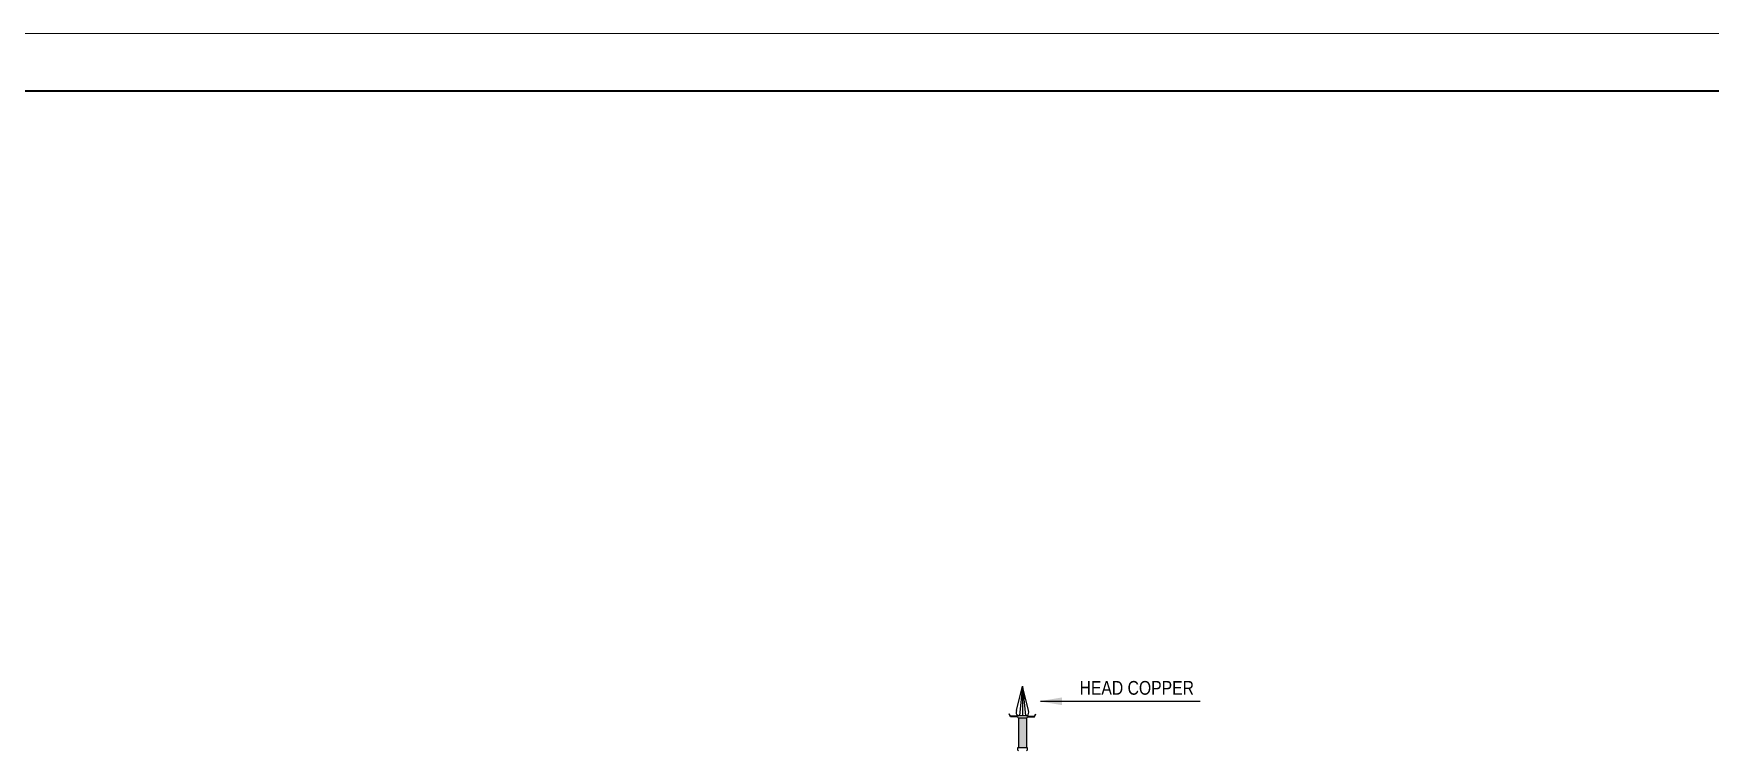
# Model space of a CAD drawing. Header units: millimetres. Extents: x -11 to 39085, y -101 to 28664.
# Drawn here: x 5803 to 11668, y 26156 to 28664 of the extents above; entities that cross this region are included whole.
import ezdxf
from ezdxf.enums import TextEntityAlignment as Align

# ---------------------------------------------------------------- set-up
doc = ezdxf.new("R2010")
doc.units = ezdxf.units.MM
for name, color, linetype, lineweight in [('din2', 251, 'Continuous', 25), ('GRS KOP', 1, 'Continuous', 35), ('kop', 7, 'Continuous', 20)]:
    doc.layers.add(name, color=color, linetype=linetype, lineweight=lineweight)
doc.layers.add('RAHMEN025', color=7, linetype='Continuous')
doc.styles.add('BARU', font='complex.shx')
doc.styles.add('NOT', font='ARIALN.TTF')
doc.styles.get("Standard").update_dxf_attribs({"font": 'arial.ttf'})

# ---------------------------------------------------------------- blocks, each defined once
blk = doc.blocks.new('kop')
at = {"layer": 'GRS KOP'}
blk.add_lwpolyline([(1, 54), (83, 54), (83, 1), (1, 1)], close=True, dxfattribs=at)
at = {"layer": 'kop', "color": 7}
blk.add_line((84, 55), (0, 55), dxfattribs=at)
at = {"layer": 'kop', "style": 'BARU', "flags": 4}
for p, height in [((73.8, 5.4), 0.35), ((80.303, 5.382), 0.25), ((73.8, 4.9), 0.35), ((80.303, 4.882), 0.25), ((73.8, 4.4), 0.35), ((80.303, 4.382), 0.25)]:
    blk.add_attdef('-', p, '', height=height, dxfattribs=at)
at = {"layer": 'kop', "flags": 4}
for tag, p in [('AR-00', (78.057, 2.648)), ('00', (81.238, 2.647))]:
    blk.add_attdef(tag, text='', height=0.35, dxfattribs=at).set_placement(p, align=Align.MIDDLE)

msp = doc.modelspace()

# ---------------------------------------------------------------- hatches: boundary and pattern name
at = {"layer": 'din2'}
msp.add_hatch(color=256, dxfattribs=at).paths.add_polyline_path([(9276.2, 26269.4), (9276.2, 26270.4), (9247.8, 26270.4), (9247.8, 26166.6), (9276.2, 26166.6)])

# ---------------------------------------------------------------- linework, layer by layer
at = {"color": 0}
msp.add_lwpolyline([(9325.5, 26327.9), (9883.4, 26327.9)], dxfattribs=at)
msp.add_solid([(9399.7, 26341.2), (9319.7, 26327.9), (9399.7, 26314.6)], dxfattribs=at)
at = {"layer": 'din2'}
for q in [(9251.1, 26277.9), (9262, 26277.9), (9272.8, 26277.9)]:
    msp.add_line((9262, 26380.4), q, dxfattribs=at)
at = {"layer": 'kop', "color": 7}
msp.add_line((19656.5, 28663.9), (2856.5, 28663.9), dxfattribs=at)
at = {"layer": 'RAHMEN025'}
for p, q in [((9241, 26295.3), (9262, 26380.4)), ((9283, 26295.3), (9262, 26380.4)), ((9220.4, 26275.6), (9215.4, 26283.9)), ((9220.4, 26274.1), (9215.4, 26282.4)), ((9247.8, 26277.9), (9276.2, 26277.9)), ((9303.6, 26275.6), (9308.6, 26283.9)), ((9303.6, 26274.1), (9308.6, 26282.4)), ((9244, 26275.6), (9220.4, 26275.6)), ((9244, 26274.1), (9220.4, 26274.1)), ((9244, 26274.1), (9244, 26274.1)), ((9247.8, 26270.4), (9247.8, 26166.6)), ((9247.8, 26270.4), (9276.2, 26270.4)), ((9247.8, 26269.4), (9247.8, 26166.6)), ((9276.2, 26270.4), (9276.2, 26166.6)), ((9276.2, 26269.4), (9276.2, 26166.6)), ((9279.9, 26275.6), (9303.6, 26275.6)), ((9279.9, 26274.1), (9279.9, 26274.1)), ((9279.9, 26274.1), (9279.9, 26274.1)), ((9279.9, 26274.1), (9303.6, 26274.1)), ((9244, 26161.2), (9244, 26161.2)), ((9247.8, 26166.6), (9276.2, 26166.6)), ((9279.9, 26161.2), (9279.9, 26161.2))]:
    msp.add_line(p, q, dxfattribs=at)
for centre, radius, start, end in [((9258.6, 26289.5), 18.6, 161.79068, 223.37175), ((9247.8, 26274.1), 3.74, 90, 180), ((9276.2, 26274.1), 3.74, 0, 90), ((9276.2, 26274.1), 3.74, 0, 90), ((9265.3, 26289.5), 18.6, 316.62825, 18.20932), ((9247.8, 26274.1), 3.74, 180, 270), ((9276.2, 26274.1), 3.74, 270, 0), ((9276.2, 26274.1), 3.74, 270, 0), ((9249.5, 26161.4), 5.47, 108.37974, 182.18209), ((9249.4, 26161), 5.33, 177.90029, 252.73249), ((9274.5, 26161.4), 5.47, 357.81791, 71.62026), ((9274.6, 26161), 5.33, 287.26751, 2.09971)]:
    msp.add_arc(centre, radius, start, end, dxfattribs=at)

# ---------------------------------------------------------------- block references
at = {"layer": 'kop', "xscale": 200, "yscale": 200, "zscale": 200}
msp.add_blockref('kop', (2856.5, 17663.9), dxfattribs=at)

# ---------------------------------------------------------------- texts
at = {"color": 0, "style": 'NOT'}
msp.add_text('HEAD COPPER', height=48, dxfattribs=at).set_placement((9461.6, 26350.9))

doc.saveas('drawing.dxf')
